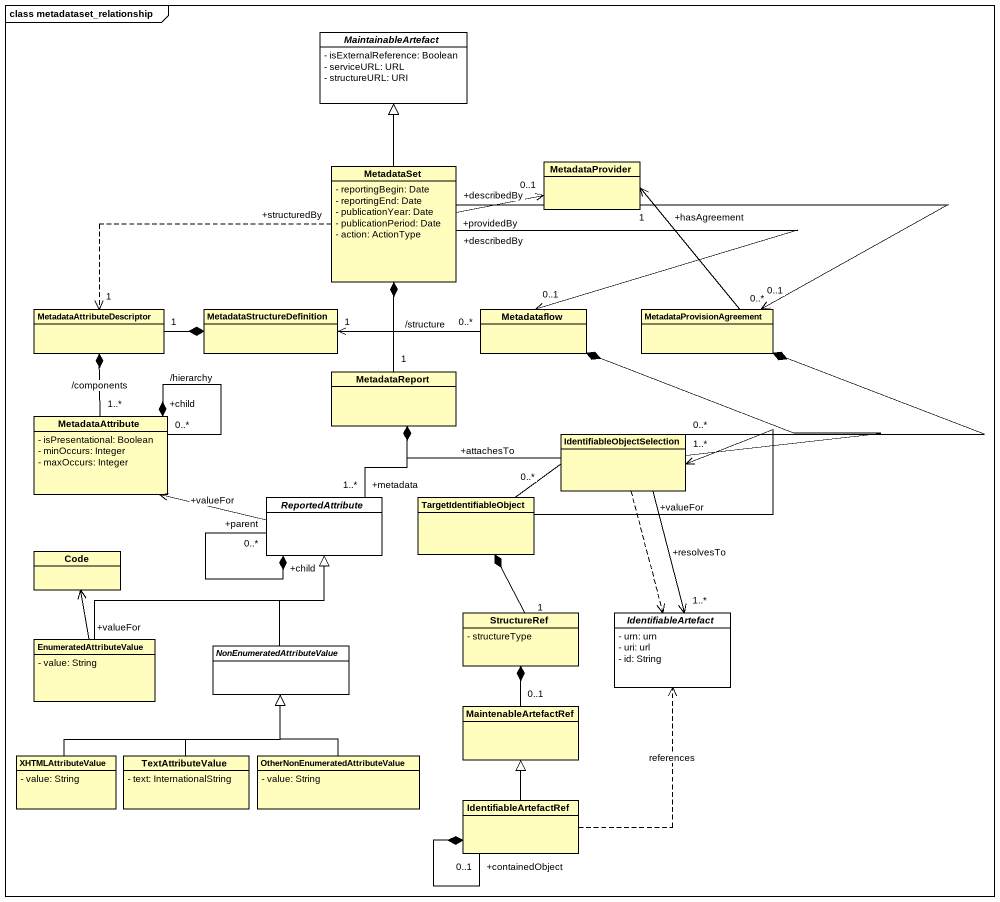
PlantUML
@startuml
mainframe class metadataset_relationship
hide circle
hide empty members
skinparam classAttributeIconSize 0
abstract class MaintainableArtefact #FFFFFF {
  - isExternalReference: Boolean
  - serviceURL: URL
  - structureURL: URI
}
class MetadataSet #FFFEBF {
  - reportingBegin: Date
  - reportingEnd: Date
  - publicationYear: Date
  - publicationPeriod: Date
  - action: ActionType
}
class MetadataProvider #FFFEBF
class MetadataAttributeDescriptor #FFFEBF
class MetadataStructureDefinition #FFFEBF
class Metadataflow #FFFEBF
class MetadataProvisionAgreement #FFFEBF
class MetadataReport #FFFEBF
class MetadataAttribute #FFFEBF {
  - isPresentational: Boolean
  - minOccurs: Integer
  - maxOccurs: Integer
}
class IdentifiableObjectSelection #FFFEBF
abstract class ReportedAttribute #FFFFFF
class TargetIdentifiableObject #FFFEBF
class Code #FFFEBF
class StructureRef #FFFEBF {
  - structureType
}
abstract class IdentifiableArtefact #FFFFFF {
  - urn: urn
  - uri: url
  - id: String
}
class EnumeratedAttributeValue #FFFEBF {
  - value: String
}
abstract class NonEnumeratedAttributeValue #FFFFFF
class MaintenableArtefactRef #FFFEBF
class XHTMLAttributeValue #FFFEBF {
  - value: String
}
class TextAttributeValue #FFFEBF {
  - text: InternationalString
}
class "OtherNonEnumeratedAttributeValue" as OtherNonEnumeratedAttributeV #FFFEBF {
  - value: String
}
class IdentifiableArtefactRef #FFFEBF
MetadataSet -up-|> MaintainableArtefact
MetadataSet "+providedBy" -right-> "0..1" MetadataProvider
MetadataSet "+structuredBy" .left.> "1" MetadataAttributeDescriptor
MetadataSet "+describedBy" --> "0..1" Metadataflow
MetadataSet "+describedBy" -right-> "0..1" MetadataProvisionAgreement
MetadataAttributeDescriptor "1" -right-* MetadataStructureDefinition
MetadataStructureDefinition "1" <-right- "0..*" Metadataflow : /structure
MetadataProvisionAgreement "0..*" -up-> "+hasAgreement\n1" MetadataProvider
MetadataReport "1" -up-* MetadataSet
MetadataAttribute "1..*" -up-* MetadataAttributeDescriptor : /components
MetadataAttribute "0..*" --* "+child" MetadataAttribute : /hierarchy
IdentifiableObjectSelection "1..*" -up-* Metadataflow
IdentifiableObjectSelection "0..*" -up-* MetadataProvisionAgreement
IdentifiableObjectSelection ..> IdentifiableArtefact
IdentifiableObjectSelection --> "1..*" IdentifiableArtefact : +resolvesTo
ReportedAttribute "+metadata\n1..*" -up-* MetadataReport
ReportedAttribute -left-> MetadataAttribute : +valueFor
ReportedAttribute "+parent\n0..*" --* "+child" ReportedAttribute
TargetIdentifiableObject "0..*" -up-* MetadataReport : +attachesTo
TargetIdentifiableObject -right-> IdentifiableObjectSelection : +valueFor
StructureRef "1" -up-* TargetIdentifiableObject
EnumeratedAttributeValue -up-|> ReportedAttribute
EnumeratedAttributeValue "+valueFor" -up-> Code
NonEnumeratedAttributeValue -up-|> ReportedAttribute
MaintenableArtefactRef "0..1" -up-* StructureRef
XHTMLAttributeValue -right-|> NonEnumeratedAttributeValue
TextAttributeValue -up-|> NonEnumeratedAttributeValue
OtherNonEnumeratedAttributeV -up-|> NonEnumeratedAttributeValue
IdentifiableArtefactRef .up.> IdentifiableArtefact : references
IdentifiableArtefactRef -up-|> MaintenableArtefactRef
IdentifiableArtefactRef *-- "+containedObject\n0..1" IdentifiableArtefactRef
@enduml
